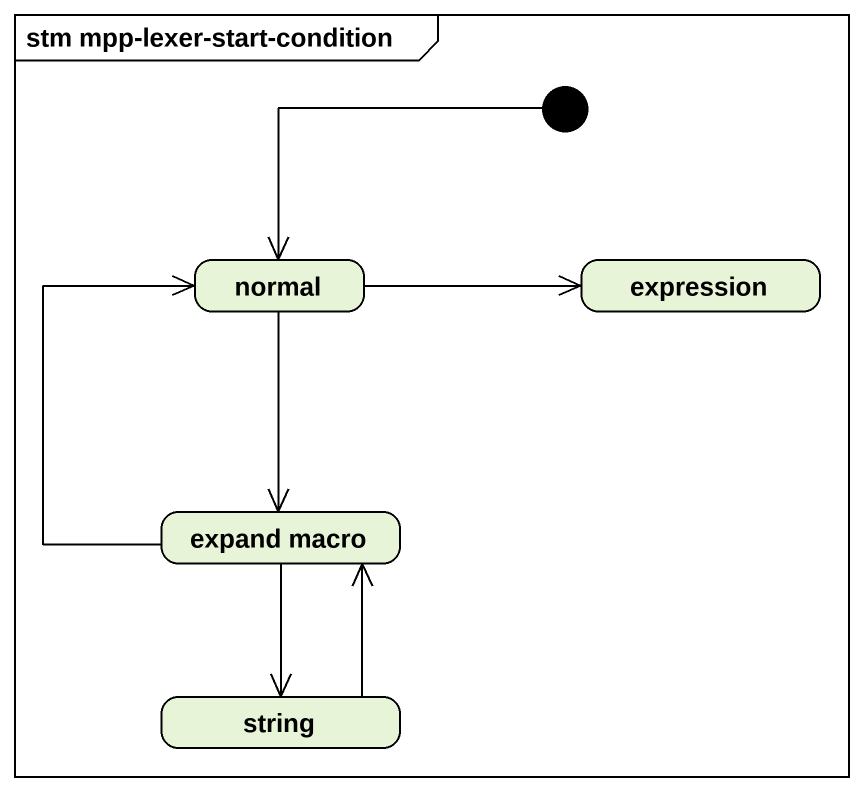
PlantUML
@startuml
mainframe stm mpp-lexer-start-condition
hide empty description
state normal
state expression
state "expand macro" as expand_macro
state string
[*] --> normal
normal -right-> expression
normal --> expand_macro
expand_macro -up-> normal
expand_macro --> string
string -up-> expand_macro
@enduml
